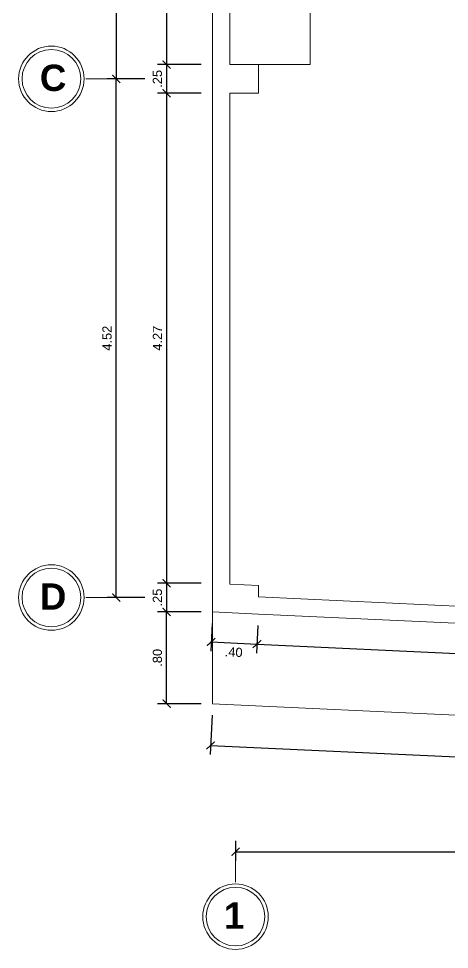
# Model space of a CAD drawing. Header units: millimetres. Extents: x 148 to 249, y 24 to 77.
# Drawn here: x 196.34 to 200.09, y 61.45 to 69.56 of the extents above; entities that cross this region are included whole.
import ezdxf

# ---------------------------------------------------------------- set-up
doc = ezdxf.new("R2010")
doc.units = ezdxf.units.MM
doc.header["$PDMODE"] = 32
doc.layers.get('0').update_dxf_attribs({"lineweight": 0})
doc.layers.get('Defpoints').update_dxf_attribs({"lineweight": 0})
for name, color, linetype, lineweight in [('A-Dims', 22, 'Continuous', 0), ('A-Furniture', 65, 'Continuous', 0), ('A-Stair', 53, 'Continuous', 0)]:
    doc.layers.add(name, color=color, linetype=linetype, lineweight=lineweight)
doc.styles.add('ejes', font='swissel.ttf')
doc.dimstyles.new('DIM50', dxfattribs={"dimtxt": 0.08, "dimasz": 0.07, "dimexe": 0.08, "dimexo": 0.1, "dimgap": 0.04, "dimtad": 2, "dimzin": 4, "dimdsep": 46, "dimtxsty": 'ejes', "dimblk": 'ARCHTICK', "dimcen": 0.05, "dimadec": 0, "dimazin": 0, "dimtfac": 1, "dimtix": 1, "dimtmove": 0, "dimatfit": 3, "dimfxl": 0.08, "dimarcsym": 0})

# ---------------------------------------------------------------- blocks, each defined once
blk = doc.blocks.new('_ArchTick')
at = {"color": 0, "linetype": 'ByBlock', "const_width": 0.15}
blk.add_lwpolyline([(-0.5, -0.5), (0.5, 0.5)], dxfattribs=at)
blk = doc.blocks.new('*D301')
at = {"layer": 'A-Dims', "color": 0, "lineweight": -2}
for p, q in [((197.9312495058984, 64.3903126343667), (197.550622126345, 64.3903126343667)), ((197.630622126345, 63.58943264052996), (197.630622126345, 64.3903126343667)), ((197.9312495058984, 63.58943264052996), (197.550622126345, 63.58943264052996))]:
    blk.add_line(p, q, dxfattribs=at)
at = {"layer": 'Defpoints', "color": 0}
for p in [(197.630622126345, 64.3903126343667), (198.0312495058984, 64.3903126343667), (198.0312495058984, 63.58943264052996)]:
    blk.add_point(p, dxfattribs=at)
at = {"layer": 'A-Dims', "color": 0, "lineweight": -2, "xscale": 0.07, "yscale": 0.07, "zscale": 0.07}
for p, rotation in [((197.630622126345, 64.3903126343667), 90), ((197.630622126345, 63.58943264052996), 270)]:
    blk.add_blockref('_ArchTick', p, dxfattribs=dict(at, rotation=rotation))
at = {"layer": 'A-Dims', "color": 0, "insert": (197.550622126345, 63.98987263744833), "char_height": 0.08, "attachment_point": 5, "rotation": 90, "style": 'ejes'}
blk.add_mtext('.80', dxfattribs=at)
blk = doc.blocks.new('*D302')
at = {"layer": 'A-Dims', "color": 0, "lineweight": -2}
for p, q in [((197.9312495058985, 64.6403126343667), (197.550622126345, 64.6403126343667)), ((197.630622126345, 64.6403126343667), (197.630622126345, 64.3903126343667)), ((197.9312495058984, 64.3903126343667), (197.550622126345, 64.3903126343667))]:
    blk.add_line(p, q, dxfattribs=at)
at = {"layer": 'Defpoints', "color": 0}
for p in [(198.0312495058985, 64.6403126343667), (197.630622126345, 64.3903126343667), (198.0312495058984, 64.3903126343667)]:
    blk.add_point(p, dxfattribs=at)
at = {"layer": 'A-Dims', "color": 0, "lineweight": -2, "xscale": 0.07, "yscale": 0.07, "zscale": 0.07}
for p, rotation in [((197.630622126345, 64.6403126343667), 90), ((197.630622126345, 64.3903126343667), 270)]:
    blk.add_blockref('_ArchTick', p, dxfattribs=dict(at, rotation=rotation))
at = {"layer": 'A-Dims', "color": 0, "insert": (197.550622126345, 64.5153126343667), "char_height": 0.08, "attachment_point": 5, "rotation": 90, "style": 'ejes'}
blk.add_mtext('.25', dxfattribs=at)
blk = doc.blocks.new('*D303')
at = {"layer": 'A-Dims', "color": 0, "lineweight": -2}
for p, q in [((197.9312495058985, 68.91311010201025), (197.550622126345, 68.91311010201025)), ((197.630622126345, 68.91311010201025), (197.630622126345, 64.6403126343667)), ((197.9312495058985, 64.6403126343667), (197.550622126345, 64.6403126343667))]:
    blk.add_line(p, q, dxfattribs=at)
at = {"layer": 'Defpoints', "color": 0}
for p in [(198.0312495058985, 68.91311010201025), (197.630622126345, 64.6403126343667), (198.0312495058985, 64.6403126343667)]:
    blk.add_point(p, dxfattribs=at)
at = {"layer": 'A-Dims', "color": 0, "lineweight": -2, "xscale": 0.07, "yscale": 0.07, "zscale": 0.07}
for p, rotation in [((197.630622126345, 68.91311010201025), 90), ((197.630622126345, 64.6403126343667), 270)]:
    blk.add_blockref('_ArchTick', p, dxfattribs=dict(at, rotation=rotation))
at = {"layer": 'A-Dims', "color": 0, "insert": (197.550622126345, 66.77671136818847), "char_height": 0.08, "attachment_point": 5, "rotation": 90, "style": 'ejes'}
blk.add_mtext('4.27', dxfattribs=at)
blk = doc.blocks.new('*D304')
at = {"layer": 'A-Dims', "color": 0, "lineweight": -2}
for p, q in [((197.9312495058985, 71.81311010201026), (197.550622126345, 71.81311010201026)), ((197.630622126345, 71.81311010201026), (197.630622126345, 69.16311010201025)), ((197.9312495058985, 69.16311010201025), (197.550622126345, 69.16311010201025))]:
    blk.add_line(p, q, dxfattribs=at)
at = {"layer": 'Defpoints', "color": 0}
for p in [(198.0312495058985, 71.81311010201026), (197.630622126345, 69.16311010201025), (198.0312495058985, 69.16311010201025)]:
    blk.add_point(p, dxfattribs=at)
at = {"layer": 'A-Dims', "color": 0, "lineweight": -2, "xscale": 0.07, "yscale": 0.07, "zscale": 0.07}
for p, rotation in [((197.630622126345, 71.81311010201026), 90), ((197.630622126345, 69.16311010201025), 270)]:
    blk.add_blockref('_ArchTick', p, dxfattribs=dict(at, rotation=rotation))
at = {"layer": 'A-Dims', "color": 0, "insert": (197.550622126345, 70.48811010201025), "char_height": 0.08, "attachment_point": 5, "rotation": 90, "style": 'ejes'}
blk.add_mtext('2.65', dxfattribs=at)
blk = doc.blocks.new('*D319')
at = {"layer": 'A-Dims', "color": 0, "lineweight": -2}
for p, q in [((198.0265629720416, 63.48954251889419), (198.010456801159, 63.14625099094044)), ((198.0142060282446, 63.22616308824906), (205.4742060282445, 62.87616308824903)), ((205.4865629720416, 63.13954251889416), (205.470456801159, 62.79625099094041))]:
    blk.add_line(p, q, dxfattribs=at)
at = {"layer": 'Defpoints', "color": 0}
for p in [(198.0312495058985, 63.58943264052996), (205.4912495058985, 63.23943264052993), (205.4742060282445, 62.87616308824903)]:
    blk.add_point(p, dxfattribs=at)
at = {"layer": 'A-Dims', "color": 0, "lineweight": -2, "xscale": 0.07, "yscale": 0.07, "zscale": 0.07}
for p, rotation in [((198.0142060282446, 63.22616308824906), 177.3138299825618), ((205.4742060282445, 62.87616308824903), 357.3138299825617)]:
    blk.add_blockref('_ArchTick', p, dxfattribs=dict(at, rotation=rotation))
at = {"layer": 'A-Dims', "color": 0, "insert": (201.740456801159, 62.97125099094043), "char_height": 0.08, "attachment_point": 5, "rotation": 357.31382998256174, "style": 'ejes'}
blk.add_mtext('7.47', dxfattribs=at)
blk = doc.blocks.new('*D325')
at = {"layer": 'A-Dims', "color": 0, "lineweight": -2}
for p, q in [((198.4261234585846, 64.27167637730328), (198.4147856018736, 64.03001805997799)), ((198.4185348289592, 64.1099301572866), (203.7794138558731, 63.85841438524641)), ((203.7870024854985, 64.02016060526309), (203.7756646287876, 63.77850228793779))]:
    blk.add_line(p, q, dxfattribs=at)
at = {"layer": 'Defpoints', "color": 0}
for p in [(198.4308099924415, 64.37156649893905), (203.7916890193554, 64.12005072689885), (203.7794138558731, 63.85841438524641)]:
    blk.add_point(p, dxfattribs=at)
at = {"layer": 'A-Dims', "color": 0, "lineweight": -2, "xscale": 0.07, "yscale": 0.07, "zscale": 0.07}
for p, rotation in [((198.4185348289592, 64.1099301572866), 177.3138299825621), ((203.7794138558731, 63.85841438524641), 357.3138299825621)]:
    blk.add_blockref('_ArchTick', p, dxfattribs=dict(at, rotation=rotation))
at = {"layer": 'A-Dims', "color": 0, "insert": (201.0952251153306, 63.90426017395789), "char_height": 0.08, "attachment_point": 5, "rotation": 357.313829982562, "style": 'ejes'}
blk.add_mtext('5.37', dxfattribs=at)
blk = doc.blocks.new('*D326')
at = {"layer": 'A-Dims', "color": 0, "lineweight": -2}
for p, q in [((198.0265629720416, 64.2904225127309), (198.0152251153306, 64.0487641954056)), ((198.4261234585846, 64.27167637730328), (198.4147856018736, 64.03001805997798)), ((198.0189743424161, 64.1286762927142), (198.4185348289592, 64.10993015728658))]:
    blk.add_line(p, q, dxfattribs=at)
at = {"layer": 'Defpoints', "color": 0}
for p in [(198.0312495058985, 64.39031263436667), (198.4308099924415, 64.37156649893905), (198.4185348289592, 64.10993015728658)]:
    blk.add_point(p, dxfattribs=at)
at = {"layer": 'A-Dims', "color": 0, "lineweight": -2, "xscale": 0.07, "yscale": 0.07, "zscale": 0.07}
for p, rotation in [((198.0189743424161, 64.1286762927142), 177.3138299825625), ((198.4185348289592, 64.10993015728658), 357.3138299825624)]:
    blk.add_blockref('_ArchTick', p, dxfattribs=dict(at, rotation=rotation))
at = {"layer": 'A-Dims', "color": 0, "insert": (198.2150053586021, 64.03939112769177), "char_height": 0.08, "attachment_point": 5, "rotation": 357.3138299825624, "style": 'ejes'}
blk.add_mtext('.40', dxfattribs=at)
blk = doc.blocks.new('*D521')
at = {"layer": 'A-Dims', "color": 0, "lineweight": -2}
for p, q in [((197.9312495058985, 69.16311010201025), (197.550622126345, 69.16311010201025)), ((197.630622126345, 69.16311010201025), (197.630622126345, 68.91311010201025)), ((197.9312495058985, 68.91311010201025), (197.550622126345, 68.91311010201025))]:
    blk.add_line(p, q, dxfattribs=at)
at = {"layer": 'Defpoints', "color": 0}
for p in [(198.0312495058985, 69.16311010201025), (197.630622126345, 68.91311010201025), (198.0312495058985, 68.91311010201025)]:
    blk.add_point(p, dxfattribs=at)
at = {"layer": 'A-Dims', "color": 0, "lineweight": -2, "xscale": 0.07, "yscale": 0.07, "zscale": 0.07}
for p, rotation in [((197.630622126345, 69.16311010201025), 90), ((197.630622126345, 68.91311010201025), 270)]:
    blk.add_blockref('_ArchTick', p, dxfattribs=dict(at, rotation=rotation))
at = {"layer": 'A-Dims', "color": 0, "insert": (197.550622126345, 69.03811010201025), "char_height": 0.08, "attachment_point": 5, "rotation": 90, "style": 'ejes'}
blk.add_mtext('.25', dxfattribs=at)
blk = doc.blocks.new('*D574')
at = {"layer": 'A-Dims', "color": 0, "lineweight": -2}
for p, q in [((197.4404227852517, 69.0381101020102), (197.1119050684284, 69.0381101020102)), ((197.1919050684284, 64.51531263436664), (197.1919050684284, 69.0381101020102)), ((197.4404227852517, 64.51531263436664), (197.1119050684284, 64.51531263436664))]:
    blk.add_line(p, q, dxfattribs=at)
at = {"layer": 'Defpoints', "color": 0}
for p in [(197.1919050684284, 69.0381101020102), (197.5404227852516, 69.0381101020102), (197.5404227852517, 64.51531263436664)]:
    blk.add_point(p, dxfattribs=at)
at = {"layer": 'A-Dims', "color": 0, "lineweight": -2, "xscale": 0.07, "yscale": 0.07, "zscale": 0.07}
for p, rotation in [((197.1919050684284, 69.0381101020102), 90), ((197.1919050684284, 64.51531263436664), 270)]:
    blk.add_blockref('_ArchTick', p, dxfattribs=dict(at, rotation=rotation))
at = {"layer": 'A-Dims', "color": 0, "insert": (197.1119050684284, 66.77671136818842), "char_height": 0.08, "attachment_point": 5, "rotation": 90, "style": 'ejes'}
blk.add_mtext('4.52', dxfattribs=at)
blk = doc.blocks.new('*D576')
at = {"layer": 'A-Dims', "color": 0, "lineweight": -2}
for p, q in [((197.4404227852517, 71.9381101020102), (197.1119050684284, 71.9381101020102)), ((197.1919050684284, 71.9381101020102), (197.1919050684284, 69.0381101020102)), ((197.4404227852517, 69.0381101020102), (197.1119050684284, 69.0381101020102))]:
    blk.add_line(p, q, dxfattribs=at)
at = {"layer": 'Defpoints', "color": 0}
for p in [(197.5404227852516, 71.9381101020102), (197.1919050684284, 69.0381101020102), (197.5404227852516, 69.0381101020102)]:
    blk.add_point(p, dxfattribs=at)
at = {"layer": 'A-Dims', "color": 0, "lineweight": -2, "xscale": 0.07, "yscale": 0.07, "zscale": 0.07}
for p, rotation in [((197.1919050684284, 71.9381101020102), 90), ((197.1919050684284, 69.0381101020102), 270)]:
    blk.add_blockref('_ArchTick', p, dxfattribs=dict(at, rotation=rotation))
at = {"layer": 'A-Dims', "color": 0, "insert": (197.1119050684284, 70.4881101020102), "char_height": 0.08, "attachment_point": 5, "rotation": 90, "style": 'ejes'}
blk.add_mtext('2.90', dxfattribs=at)
blk = doc.blocks.new('*D568')
at = {"layer": 'A-Dims', "color": 0, "lineweight": -2}
for p, q in [((198.2312495058984, 62.39440341914499), (198.2312495058984, 62.21832967916315)), ((204.0662495058985, 62.39440341914499), (204.0662495058985, 62.21832967916315)), ((198.2312495058984, 62.29832967916315), (204.0662495058985, 62.29832967916315))]:
    blk.add_line(p, q, dxfattribs=at)
at = {"layer": 'Defpoints', "color": 0}
for p in [(198.2312495058984, 62.49440341914499), (204.0662495058985, 62.49440341914499), (204.0662495058985, 62.29832967916315)]:
    blk.add_point(p, dxfattribs=at)
at = {"layer": 'A-Dims', "color": 0, "lineweight": -2, "xscale": 0.07, "yscale": 0.07, "zscale": 0.07, "rotation": 180}
blk.add_blockref('_ArchTick', (198.2312495058984, 62.29832967916315), dxfattribs=at)
at = {"layer": 'A-Dims', "color": 0, "lineweight": -2, "xscale": 0.07, "yscale": 0.07, "zscale": 0.07}
blk.add_blockref('_ArchTick', (204.0662495058985, 62.29832967916315), dxfattribs=at)
at = {"layer": 'A-Dims', "color": 0, "insert": (201.1487495058985, 62.21832967916315), "char_height": 0.08, "attachment_point": 5, "style": 'ejes'}
blk.add_mtext('5.84', dxfattribs=at)

msp = doc.modelspace()

# ---------------------------------------------------------------- linework, layer by layer
at = {"layer": 'A-Dims'}
for p, q in [((197.1119050684284, 69.0381101020102), (196.9271323478988, 69.0381101020102)), ((197.1119050684284, 64.51531263436664), (196.9271323478988, 64.51531263436664)), ((198.2312495058984, 62.21832967916315), (198.2312495058984, 62.03355695863358))]:
    msp.add_line(p, q, dxfattribs=at)
for centre, radius in [((196.6266475190696, 69.0381101020102), 0.2854121045047773), ((196.6266475190696, 69.0381101020102), 0.2554121045047773), ((196.6266475190696, 64.51531263436664), 0.2854121045047773), ((196.6266475190696, 64.51531263436664), 0.2554121045047773), ((198.2312495058984, 61.73307212980443), 0.2854121045047773), ((198.2312495058984, 61.73307212980443), 0.2554121045047773)]:
    msp.add_circle(centre, radius, dxfattribs=at)
at = {"layer": 'A-Furniture'}
for p, q in [((198.8812495058984, 69.1631101020102), (198.8812495058984, 71.8131101020102)), ((198.4312495058984, 69.1631101020102), (198.8812495058984, 69.1631101020102))]:
    msp.add_line(p, q, dxfattribs=at)
at = {"layer": 'A-Stair', "color": 53}
for p, q in [((198.0312495058985, 64.39031263436662), (198.0312495058984, 72.0631101020102)), ((198.1812495058984, 69.1631101020102), (198.1812495058984, 71.8131101020102)), ((198.1812495058984, 69.1631101020102), (198.4312495058984, 69.1631101020102)), ((198.4312495058984, 68.9131101020102), (198.4312495058984, 69.1631101020102)), ((198.1812495058984, 64.63327510085458), (198.1812495058985, 68.9131101020102)), ((198.1812495058984, 68.9131101020102), (198.4312495058984, 68.9131101020102)), ((198.1812495058984, 64.63327510085458), (198.4308099924415, 64.621566498939)), ((198.4308099924415, 64.621566498939), (198.4308099924415, 64.5217314977834)), ((198.4308099924415, 64.52173149778339), (203.7916890193554, 64.2702157257432)), ((198.0312495058985, 63.58943264052992), (198.0312495058984, 64.39031263436664)), ((198.0312495058984, 64.39031263436664), (198.4308099924415, 64.371566498939)), ((198.4308099924415, 64.37156649893902), (205.4912495058985, 64.04031263436664)), ((198.0312495058985, 63.58943264052992), (201.8412495058984, 63.41067928932348))]:
    msp.add_line(p, q, dxfattribs=at)

# ---------------------------------------------------------------- texts
at = {"layer": 'A-Dims', "char_height": 0.2295, "width": 0.9406899582571179, "attachment_point": 1}
for s, insert in [('{\\fArial|b1|i0|c0|p34;C}', (196.5258618188433, 69.1617366347129)), ('{\\fArial|b1|i0|c0|p34;D}', (196.5258618188433, 64.63893916706934)), ('{\\fArial|b1|i0|c0|p34;1}', (198.1304638056721, 61.85669866250713))]:
    msp.add_mtext(s, dxfattribs=dict(at, insert=insert))

# ---------------------------------------------------------------- dimensions: what is measured, and where the dimension line sits
at = {"layer": 'A-Dims'}
for base, p1, p2, picture, middle in [((197.1919050684284, 69.0381101020102), (197.5404227852516, 71.9381101020102), (197.5404227852516, 69.0381101020102), '*D576', (197.1119050684284, 70.4881101020102)), ((197.630622126345, 69.16311010201025), (198.0312495058985, 71.81311010201026), (198.0312495058985, 69.16311010201025), '*D304', (197.550622126345, 70.48811010201025)), ((197.630622126345, 68.91311010201025), (198.0312495058985, 69.16311010201025), (198.0312495058985, 68.91311010201025), '*D521', (197.550622126345, 69.03811010201025)), ((197.1919050684284, 69.0381101020102), (197.5404227852517, 64.51531263436664), (197.5404227852516, 69.0381101020102), '*D574', (197.1119050684284, 66.77671136818842)), ((197.630622126345, 64.6403126343667), (198.0312495058985, 68.91311010201025), (198.0312495058985, 64.6403126343667), '*D303', (197.550622126345, 66.77671136818847)), ((197.630622126345, 64.3903126343667), (198.0312495058985, 64.6403126343667), (198.0312495058984, 64.3903126343667), '*D302', (197.550622126345, 64.5153126343667)), ((197.630622126345, 64.3903126343667), (198.0312495058984, 63.58943264052996), (198.0312495058984, 64.3903126343667), '*D301', (197.550622126345, 63.98987263744833))]:
    dim = msp.add_linear_dim(base=base, p1=p1, p2=p2, angle=90, dimstyle='DIM50', dxfattribs=at)
    dim.commit()
    dim.dimension.update_dxf_attribs({"geometry": picture, "text_midpoint": middle})
for p1, p2, distance, picture, middle in [((198.0312495058985, 64.39031263436667), (198.4308099924415, 64.37156649893905), -0.2619241396126012, '*D326', (198.2150053586021, 64.03939112769177)), ((198.4308099924415, 64.37156649893905), (203.7916890193554, 64.12005072689885), -0.2619241396125799, '*D325', (201.0952251153306, 63.90426017395789)), ((198.0312495058985, 63.58943264052996), (205.4912495058985, 63.23943264052993), -0.36366914598973865, '*D319', (201.740456801159, 62.97125099094043))]:
    dim = msp.add_aligned_dim(p1=p1, p2=p2, distance=distance, dimstyle='DIM50', dxfattribs=at)
    dim.commit()
    dim.dimension.update_dxf_attribs({"geometry": picture, "text_midpoint": middle})
dim = msp.add_linear_dim(base=(204.0662495058985, 62.29832967916315), p1=(198.2312495058984, 62.49440341914499), p2=(204.0662495058985, 62.49440341914499), dimstyle='DIM50', dxfattribs=at)
dim.commit()
dim.dimension.update_dxf_attribs({"geometry": '*D568', "text_midpoint": (201.1487495058985, 62.21832967916315)})

doc.saveas('drawing.dxf')
